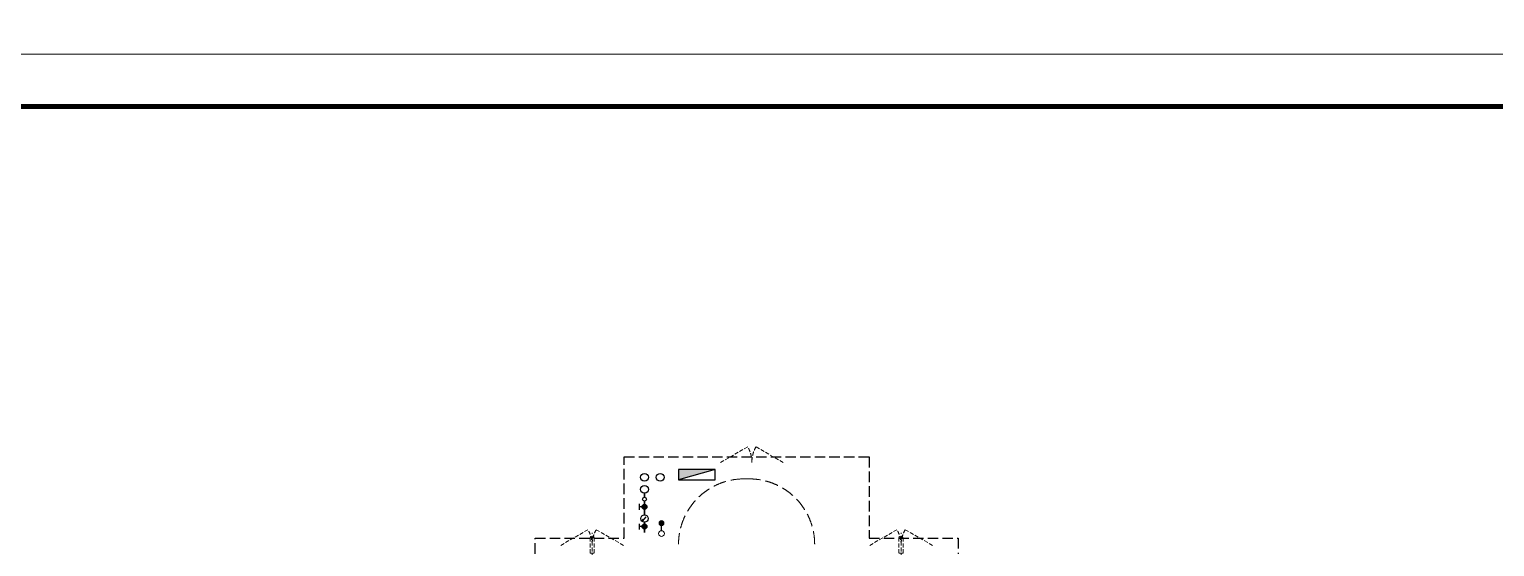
# Model space of a CAD drawing. Extents: x 3443499 to 7125205, y -1700016 to -264854.
# Drawn here: x 3715309 to 3743297, y -828079 to -818195 of the extents above; entities that cross this region are included whole.
import ezdxf

# ---------------------------------------------------------------- set-up
doc = ezdxf.new("R2010")
doc.units = 0
doc.header["$LTSCALE"] = 1000
doc.header["$MEASUREMENT"] = 0
doc.linetypes.add('DASH', pattern=[0.35, 0.25, -0.1])
doc.linetypes.add('HIDDEN', pattern=[0.375, 0.25, -0.125])
doc.layers.get('0').update_dxf_attribs({"linetype": 'CONTINUOUS'})
for name, color, linetype in [('!校对', 2, 'CONTINUOUS'), ('EQUIP_消火栓', 7, 'CONTINUOUS'), ('LVTRY', 252, 'CONTINUOUS'), ('VPIPE-凝结', 150, 'CONTINUOUS'), ('VPIPE-消防', 1, 'TG_X'), ('VPIPE-给水', 3, 'TG_J'), ('污水', 3, 'CONTINUOUS'), ('给水', 4, 'CONTINUOUS')]:
    doc.layers.add(name, color=color, linetype=linetype)
for name, color, linetype, lineweight in [('EQUIP_地漏', 7, 'CONTINUOUS', 18), ('STAIR', 252, 'CONTINUOUS', 20), ('VPIPE-废水', 31, 'TG_F', 18), ('WINDOW', 146, 'CONTINUOUS', 20), ('图框', 147, 'CONTINUOUS', 20), ('平面-空调室内机', 176, 'CONTINUOUS', 9), ('平面-空调预留孔', 252, 'CONTINUOUS', 15)]:
    doc.layers.add(name, color=color, linetype=linetype, lineweight=lineweight)
doc.styles.add('DIM_FONT', font='SIMPLEX', dxfattribs={"width": 0.7, "bigfont": 'GBCBIG'})
doc.styles.add('TG_LINETYPE', font='SIMPLEX', dxfattribs={"width": 0.8, "height": 3, "bigfont": 'HZTXT'})
doc.linetypes.add('TG_F', pattern='A,2,-0.3,["F",TG_LINETYPE,S=0.1,R=0,X=-0.23,Y=-0.15],0', length=2.3)
doc.linetypes.add('TG_J', pattern='A,2,-0.22,["J",TG_LINETYPE,S=0.1,R=0,X=-0.18,Y=-0.15],0', length=2.22)
doc.linetypes.add('TG_X', pattern='A,4,-0.3,["X",TG_LINETYPE,S=0.1,R=0,X=-0.23,Y=-0.15],0', length=4.3)

# ---------------------------------------------------------------- blocks, each defined once
blk = doc.blocks.new('$TwtSys$00000434')
at = {"color": 252}
for p, q in [((-0.5, 0.5), (-0.5, -0.5)), ((-0.5, -0.5), (0.5, 0.5)), ((0.5, 0.5), (-0.5, 0.5)), ((0.5, -0.5), (0.5, 0.5)), ((-0.5, -0.5), (0.5, -0.5))]:
    blk.add_line(p, q, dxfattribs=at)
blk.add_solid([(0.5, -0.5), (0.5, 0.5), (-0.5, -0.5)], dxfattribs=at)
blk = doc.blocks.new('A$C2705576B')
at = {"layer": '给水'}
h = blk.add_hatch(color=252, dxfattribs=at)
edge = h.paths.add_edge_path()
edge.add_arc((417, -1741), 47.2, 0, 360)
h = blk.add_hatch(color=252, dxfattribs=at)
edge = h.paths.add_edge_path()
edge.add_arc((795, -1741), 47.2, 0, 360)
at = {"layer": '给水', "color": 252}
for p, q in [((363, -1645), (472, -1645)), ((417, -1741), (417, -1645)), ((740, -1645), (849, -1645)), ((795, -1741), (795, -1645)), ((601, -1768), (525, -1704)), ((525, -1704), (564, -1715))]:
    blk.add_line(p, q, dxfattribs=at)
at = {"layer": '给水', "color": 252, "const_width": 35.4}
for points in [[(499, -1741), (302, -1741)], [(903, -1741), (641, -1741)], [(1053, -1741), (978, -1741)]]:
    blk.add_lwpolyline(points, dxfattribs=at)
at = {"layer": '给水', "color": 252}
for centre, radius in [((570, -1741), 70.8), ((417, -1741), 47.2), ((795, -1741), 47.2), ((941, -1741), 37.5)]:
    blk.add_circle(centre, radius, dxfattribs=at)
blk = doc.blocks.new('$TwtSys$00000141')
at = {"color": 1}
for p, q in [((-47, 4), (-5, 46)), ((-47, 4), (-5, 46)), ((-44, -18), (18, 44)), ((-44, -18), (18, 44)), ((-33, -33), (33, 33)), ((-33, -33), (33, 33)), ((-16, -44), (44, 16)), ((-16, -44), (44, 16)), ((6, -46), (46, -6)), ((6, -46), (46, -6))]:
    blk.add_line(p, q, dxfattribs=at)
blk.add_circle((0, 0), 47, dxfattribs=at)
blk.add_circle((0, 0), 47, dxfattribs=at)
blk = doc.blocks.new('dongkong')
at = {"layer": '平面-空调预留孔', "color": 8, "linetype": 'HIDDEN', "ltscale": 0.3}
for p, q in [((-603836, 210821), (-603836, 210511)), ((-603836, 210821), (-603756, 210821)), ((-603796, 210900), (-603796, 210431)), ((-603756, 210821), (-603756, 210511))]:
    blk.add_line(p, q, dxfattribs=at)
blk.add_lwpolyline([(-603756, 210511), (-603836, 210511)], dxfattribs=at)
blk = doc.blocks.new('A$C25274923')
at = {"color": 252, "linetype": 'DASH', "ltscale": 0.8}
for p, q in [((38760, 12640), (38760, 14190)), ((38760, 14190), (43440, 14190)), ((43440, 14190), (43440, 12640)), ((37060, 12340), (37060, 12640)), ((37060, 12640), (38760, 12640)), ((43440, 12640), (45140, 12640)), ((45140, 12640), (45140, 12340))]:
    blk.add_line(p, q, dxfattribs=at)
at = {"layer": 'STAIR', "color": 252, "linetype": 'DASH'}
blk.add_lwpolyline([(39800, 12520, -0.414214), (41050, 13770), (41150, 13770, -0.414214), (42400, 12520)], format="xyb", dxfattribs=at)
at = {"layer": 'VPIPE-凝结', "color": 252}
blk.add_line((39475, 12780), (39475, 12878), dxfattribs=at)
at = {"layer": 'VPIPE-废水', "color": 252}
blk.add_circle((39475, 12725), 55, dxfattribs=at)
at = {"layer": 'VPIPE-消防', "color": 252, "linetype": 'Continuous'}
blk.add_circle((39450, 13800), 75, dxfattribs=at)
at = {"layer": 'VPIPE-给水', "color": 252, "linetype": 'Continuous'}
for centre in [(39150, 13800), (39150, 13570)]:
    blk.add_circle(centre, 75, dxfattribs=at)
at = {"layer": 'WINDOW', "color": 252, "linetype": 'DASH', "ltscale": 0.3}
for points in [[(40602, 14083), (41121, 14383, -0.131652), (41202, 14083)], [(41800, 14083), (41280, 14383, 0.131652), (41200, 14083)], [(37550, 12500), (38070, 12800, -0.131652), (38150, 12500)], [(38748, 12500), (38229, 12800, 0.131652), (38148, 12500)], [(43452, 12500), (43971, 12800, -0.131652), (44052, 12500)], [(44650, 12500), (44130, 12800, 0.131652), (44050, 12500)]]:
    blk.add_lwpolyline(points, format="xyb", dxfattribs=at)
at = {"layer": 'EQUIP_地漏', "color": 252}
blk.add_blockref('$TwtSys$00000141', (39475, 12925), dxfattribs=at)
at = {"layer": 'EQUIP_消火栓', "color": 252, "xscale": 700, "yscale": 200, "zscale": 700, "rotation": 180}
blk.add_blockref('$TwtSys$00000434', (40150, 13850), dxfattribs=at)
at = {"layer": '平面-空调室内机', "color": 252, "ltscale": 0.3, "xscale": -1, "rotation": 180}
blk.add_blockref('dongkong', (641946, 223171), dxfattribs=at)
at = {"layer": '平面-空调室内机', "color": 252, "ltscale": 0.3, "rotation": 180}
blk.add_blockref('dongkong', (-559746, 223171), dxfattribs=at)
at = {"layer": '污水', "color": 252, "rotation": 90.00000000010901}
blk.add_blockref('A$C2705576B', (37409, 12442), dxfattribs=at)
at = {"layer": 'LVTRY', "color": 252, "style": 'DIM_FONT', "text_generation_flag": 4, "width": 0.8, "flags": 9}
for tag, p in [('XSIZE', (10837, 12299)), ('YSIZE', (10837, 12299)), ('XSIZE', (38237, 12299)), ('YSIZE', (38237, 12299)), ('XSIZE', (38238, 12299)), ('YSIZE', (38238, 12299))]:
    blk.add_attdef(tag, p, '', height=0.5, rotation=90, dxfattribs=at)
at = {"layer": 'LVTRY', "color": 252, "style": 'DIM_FONT', "width": 0.8, "flags": 9}
for tag, p in [('XSIZE', (16563, 12299)), ('YSIZE', (16563, 12299)), ('XSIZE', (43963, 12299)), ('YSIZE', (43963, 12299)), ('XSIZE', (43963, 12299)), ('YSIZE', (43963, 12299))]:
    blk.add_attdef(tag, p, '', height=0.5, rotation=90, dxfattribs=at)

msp = doc.modelspace()

# ---------------------------------------------------------------- linework, layer by layer
at = {"layer": '图框'}
for points in [[(3676006.7, -759270.3), (3760106.7, -759270.3), (3760106.7, -818670.3), (3676006.7, -818670.3)], [(3676006.7, -818670.3), (3760106.7, -818670.3), (3760106.7, -878070.3), (3676006.7, -878070.3)], [(3676006.7, -818670.3), (3760106.7, -818670.3), (3760106.7, -878070.3), (3676006.7, -878070.3)]]:
    msp.add_lwpolyline(points, close=True, dxfattribs=at)
at = {"layer": '图框', "const_width": 100}
msp.add_lwpolyline([(3759106.7, -877070.3), (3759106.7, -819670.3), (3678506.7, -819670.3), (3678506.7, -877070.3)], close=True, dxfattribs=at)

# ---------------------------------------------------------------- next in the draw order: block references
at = {"layer": '!校对'}
msp.add_blockref('A$C25274923', (3687909.1, -840553.4), dxfattribs=at)

doc.saveas('drawing.dxf')
